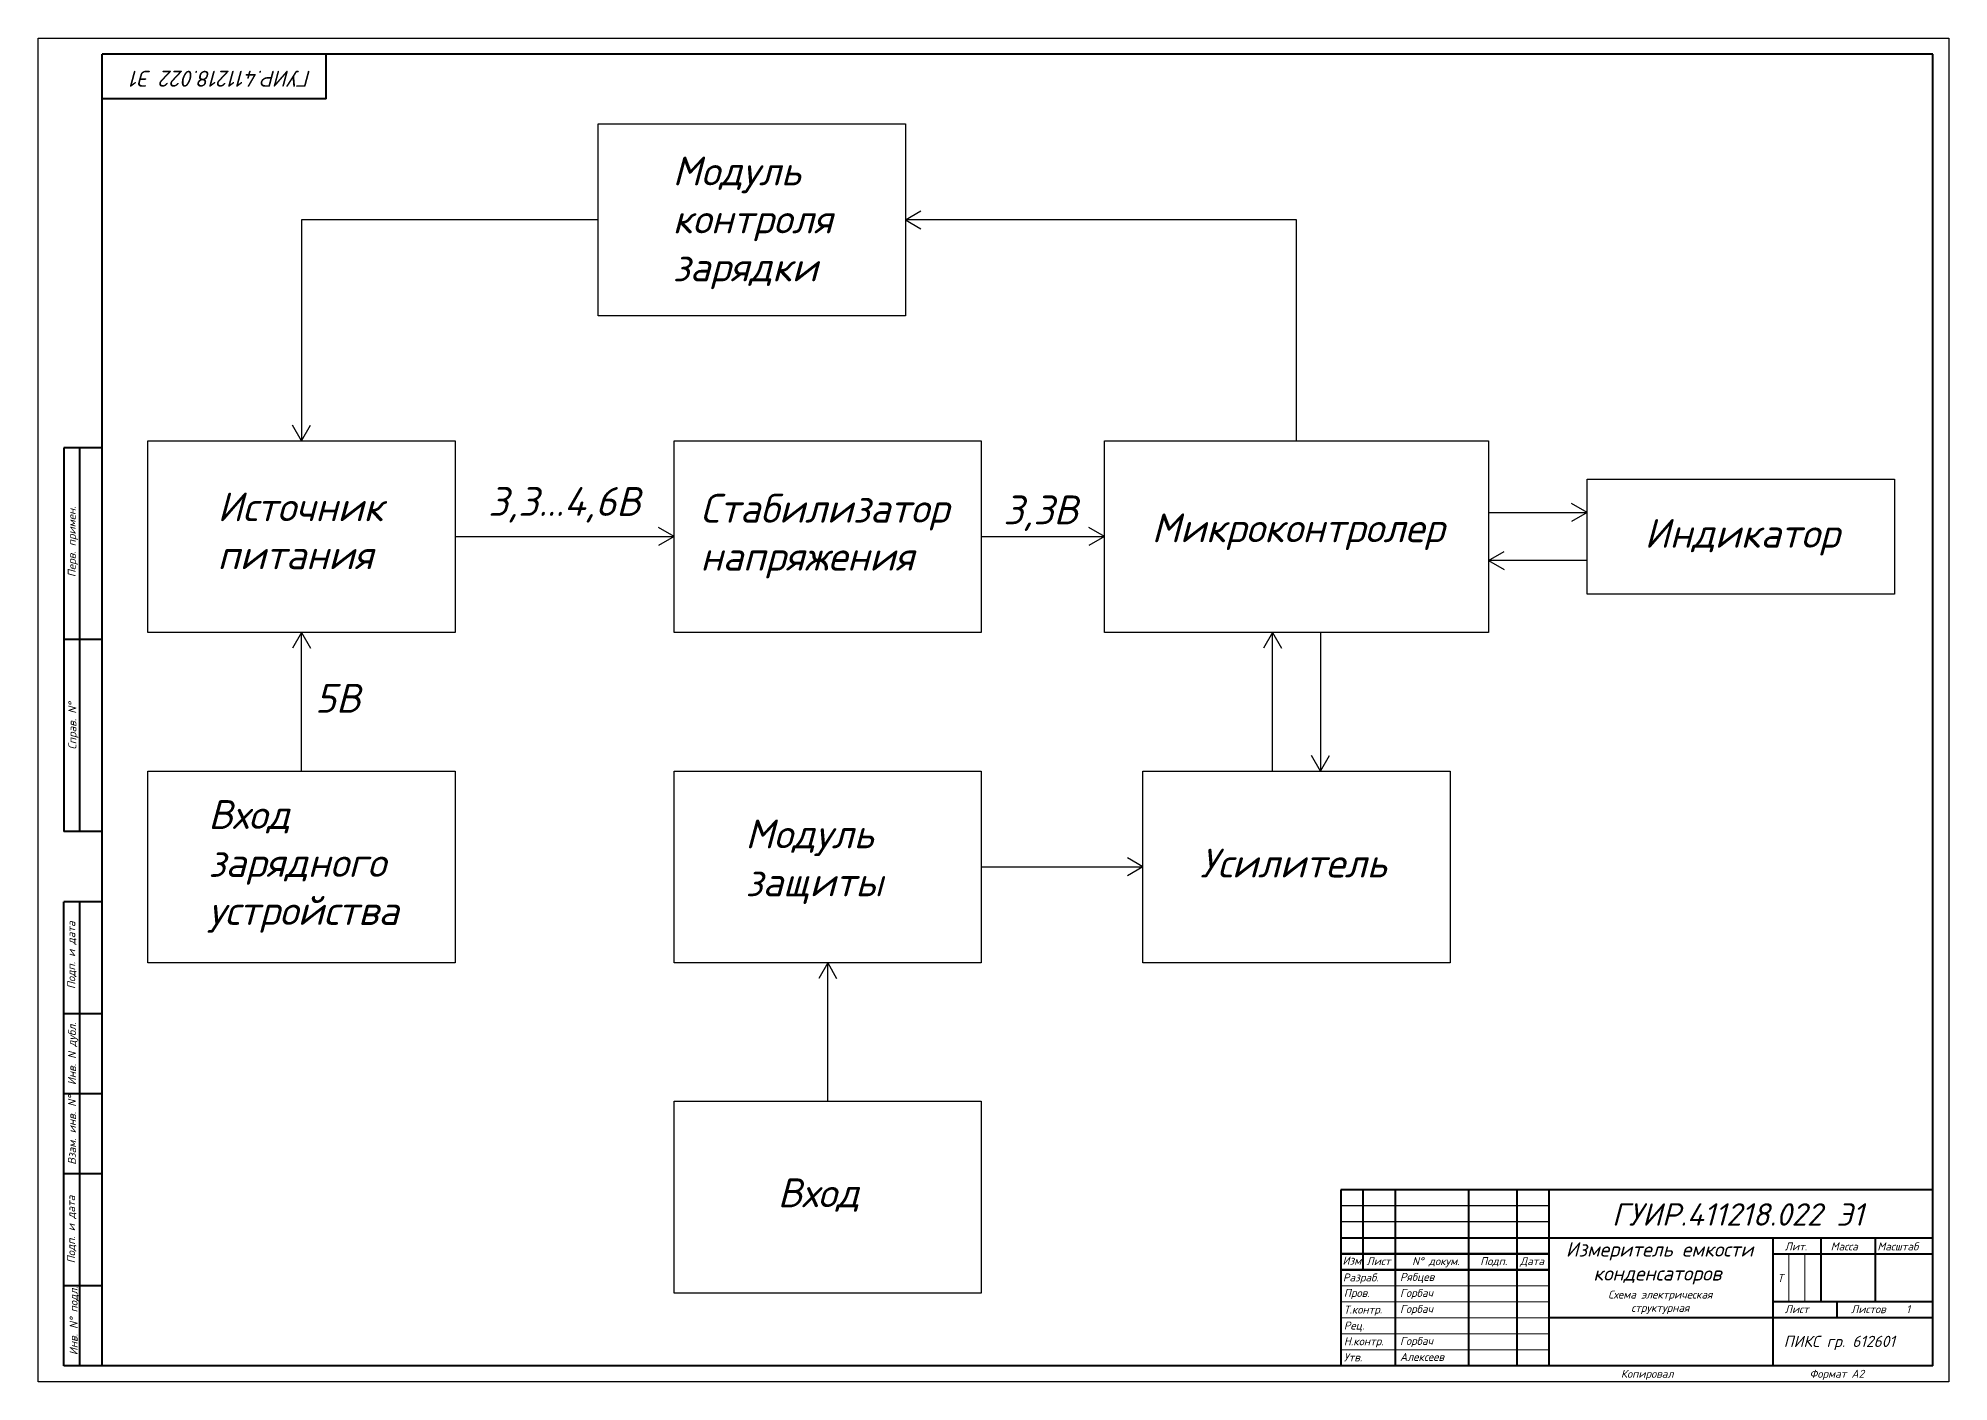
# Model space of a CAD drawing. Header units: millimetres. Extents: x 242 to 2202, y -792 to 1099.
# Drawn here: x 854 to 1451, y 131 to 551 of the extents above; entities that cross this region are included whole.
import ezdxf

# ---------------------------------------------------------------- set-up
doc = ezdxf.new("R2010")
doc.units = ezdxf.units.MM
doc.layers.add('KONTUR', color=7, linetype='Continuous')
doc.layers.add('PDF _текст', color=7, linetype='Continuous')
for name, color, linetype, lineweight in [('Основная', 7, 'Continuous', 40), ('текст', 7, 'Continuous', 30), ('тонкая', 7, 'Continuous', 20)]:
    doc.layers.add(name, color=color, linetype=linetype, lineweight=lineweight)
doc.styles.add('PDF ISOCPEUR Italic', font='isocpeui.ttf')

msp = doc.modelspace()

# ---------------------------------------------------------------- linework, layer by layer
at = {"linetype": 'ByBlock'}
for p, q in [((1029.17, 524.17), (1125.17, 524.17)), ((1029.17, 464.17), (1029.17, 524.17)), ((1125.17, 524.17), (1125.17, 464.17)), ((1125.17, 494.17), (1130.04, 496.99)), ((936.46, 494.17), (936.46, 425.11)), ((1029.17, 494.17), (936.46, 494.17)), ((1247.41, 494.17), (1125.17, 494.17)), ((1125.17, 494.17), (1130.04, 491.36)), ((1247.41, 425.11), (1247.41, 494.17)), ((1125.17, 464.17), (1029.17, 464.17)), ((936.46, 425.11), (933.64, 429.98)), ((936.46, 425.11), (939.27, 429.98)), ((888.46, 425.11), (984.46, 425.11)), ((888.46, 365.11), (888.46, 425.11)), ((984.46, 425.11), (984.46, 365.11)), ((1052.89, 425.11), (1148.89, 425.11)), ((1052.89, 365.11), (1052.89, 425.11)), ((1148.89, 425.11), (1148.89, 365.11)), ((1187.41, 425.11), (1307.41, 425.11)), ((1187.41, 365.11), (1187.41, 425.11)), ((1307.41, 425.11), (1307.41, 365.11)), ((1338.21, 413.11), (1434.21, 413.11)), ((1338.21, 377.11), (1338.21, 413.11)), ((1434.21, 413.11), (1434.21, 377.11)), ((1307.41, 402.61), (1337.99, 402.61)), ((1307.41, 402.61), (1307.41, 387.61)), ((1338.21, 402.61), (1333.33, 405.42)), ((1338.21, 402.61), (1333.33, 399.8)), ((984.46, 395.11), (1052.89, 395.11)), ((1052.89, 395.11), (1048.02, 397.92)), ((1052.89, 395.11), (1048.02, 392.3)), ((1148.89, 395.11), (1187.41, 395.11)), ((1187.41, 395.11), (1182.54, 397.92)), ((1187.41, 395.11), (1182.54, 392.3)), ((1307.41, 387.61), (1312.28, 390.42)), ((1337.99, 387.61), (1307.41, 387.61)), ((1307.41, 387.61), (1312.28, 384.8)), ((1434.21, 377.11), (1338.21, 377.11)), ((984.46, 365.11), (888.46, 365.11)), ((936.46, 365.11), (933.64, 360.24)), ((936.46, 321.85), (936.46, 365.11)), ((936.46, 365.11), (939.27, 360.24)), ((1148.89, 365.11), (1052.89, 365.11)), ((1307.41, 365.11), (1187.41, 365.11)), ((1239.91, 365.11), (1237.1, 360.24)), ((1239.91, 321.85), (1239.91, 365.11)), ((1239.91, 365.11), (1242.73, 360.24)), ((1254.91, 365.11), (1254.91, 321.85)), ((1254.91, 321.85), (1252.1, 326.72)), ((1254.91, 321.85), (1257.73, 326.72)), ((888.46, 321.85), (984.46, 321.85)), ((888.46, 261.85), (888.46, 321.85)), ((984.46, 321.85), (984.46, 261.85)), ((1052.89, 321.85), (1148.89, 321.85)), ((1052.89, 261.85), (1052.89, 321.85)), ((1148.89, 321.85), (1148.89, 261.85)), ((1199.41, 321.85), (1295.41, 321.85)), ((1199.41, 261.85), (1199.41, 321.85)), ((1295.41, 321.85), (1295.41, 261.85)), ((1199.41, 291.85), (1194.54, 294.67)), ((1148.89, 291.85), (1199.41, 291.85)), ((1199.41, 291.85), (1194.54, 289.04)), ((984.46, 261.85), (888.46, 261.85)), ((1148.89, 261.85), (1052.89, 261.85)), ((1100.89, 261.85), (1098.08, 256.98)), ((1100.89, 218.6), (1100.89, 261.85)), ((1100.89, 261.85), (1103.7, 256.98)), ((1295.41, 261.85), (1199.41, 261.85)), ((1052.89, 218.6), (1148.89, 218.6)), ((1052.89, 158.6), (1052.89, 218.6)), ((1148.89, 218.6), (1148.89, 158.6)), ((1148.89, 158.6), (1052.89, 158.6))]:
    msp.add_line(p, q, dxfattribs=at)
for p, q in [((1326.21, 185.92), (1261.21, 185.92)), ((1326.21, 180.92), (1261.21, 180.92))]:
    msp.add_line(p, q)
at = {"lineweight": 50}
for p, q in [((1326.21, 170.92), (1261.21, 170.92)), ((1326.21, 165.92), (1261.21, 165.92))]:
    msp.add_line(p, q, dxfattribs=at)
at = {"layer": 'KONTUR'}
for p, q in [((854.21, 130.92), (854.21, 550.92)), ((854.21, 550.92), (1451.21, 550.92)), ((1451.21, 550.92), (1451.21, 130.92)), ((1451.21, 130.92), (854.21, 130.92))]:
    msp.add_line(p, q, dxfattribs=at)
at = {"layer": 'Основная'}
for p, q in [((874.21, 175.92), (874.21, 545.92)), ((1446.21, 545.92), (874.21, 545.92)), ((944.21, 531.92), (944.21, 545.92)), ((1446.21, 135.92), (1446.21, 545.92)), ((944.21, 531.92), (874.21, 531.92)), ((862.21, 422.92), (862.21, 302.92)), ((874.21, 422.92), (862.21, 422.92)), ((867.21, 302.92), (867.21, 422.92)), ((874.21, 362.92), (862.21, 362.92)), ((874.21, 302.92), (862.21, 302.92)), ((862.21, 135.92), (862.21, 280.92)), ((874.21, 280.92), (862.21, 280.92)), ((867.21, 135.92), (867.21, 280.92)), ((874.21, 245.92), (862.21, 245.92)), ((874.21, 220.92), (862.21, 220.92)), ((874.21, 195.92), (862.21, 195.92)), ((1261.21, 190.92), (1261.21, 135.92)), ((1446.21, 190.92), (1261.21, 190.92)), ((1268.21, 165.92), (1268.21, 190.92)), ((1278.21, 190.92), (1278.21, 135.92)), ((1301.21, 135.92), (1301.21, 190.92)), ((1316.21, 190.92), (1316.21, 135.92)), ((1326.21, 190.92), (1326.21, 135.92)), ((874.21, 135.92), (874.21, 175.92)), ((1261.21, 175.92), (1446.21, 175.92)), ((1396.21, 175.92), (1396.21, 135.92)), ((1411.21, 175.92), (1411.21, 155.92)), ((1428.21, 175.92), (1428.21, 155.92)), ((1396.21, 170.92), (1446.21, 170.92)), ((874.21, 160.92), (862.21, 160.92)), ((1446.21, 155.92), (1396.21, 155.92)), ((1416.21, 155.92), (1416.21, 150.92)), ((1446.21, 150.92), (1326.21, 150.92)), ((1446.21, 135.92), (862.21, 135.92))]:
    msp.add_line(p, q, dxfattribs=at)
at = {"layer": 'тонкая'}
for p, q in [((1401.19, 170.71), (1401.19, 155.92)), ((1406.27, 170.71), (1406.27, 155.92)), ((1261.21, 160.92), (1326.21, 160.92)), ((1326.21, 155.92), (1261.21, 155.92)), ((1326.21, 150.92), (1261.21, 150.92))]:
    msp.add_line(p, q, dxfattribs=at)
for points in [[(1261.21, 145.92), (1326.21, 145.92)], [(1261.21, 140.92), (1326.21, 140.92)]]:
    msp.add_lwpolyline(points, dxfattribs=at)

# ---------------------------------------------------------------- texts
at = {"linetype": 'ByBlock', "char_height": 9, "attachment_point": 1, "style": 'PDF ISOCPEUR Italic'}
for s, width, insert in [('Модуль контроля зарядки', 78.4122, (1052.45, 513.91)), ('Источник питания', 37.5862, (910.21, 408.93)), ('3,3...4,6В', 27.792, (994.77, 410.6)), ('Стабилизатор напряжения', 65.5669, (1061.1, 408.48)), ('3,3В', 27.792, (1155.77, 407.97)), ('Микроконтролер', 111.6232, (1202.14, 402.36)), ('Индикатор', 52.2146, (1356.11, 400.65)), ('5В', 27.792, (940.71, 349.07)), ('Вход зарядного устройства', 55.1118, (907.36, 312.74)), ('Модуль защиты', 34.1862, (1075.19, 306.69)), ('Усилитель', 41.6712, (1217.23, 297.56)), ('Вход', 61.269, (1085.27, 194.49))]:
    msp.add_mtext_dynamic_manual_height_columns(s, width=width, gutter_width=18.75, heights=[0], dxfattribs=dict(at, insert=insert))
at = {"linetype": 'ByBlock', "insert": (1341.15, 159.44), "char_height": 2.5, "attachment_point": 1}
msp.add_mtext_dynamic_manual_height_columns('\\pxqc;{\\fISOCPEUR|b0|i1|c204|p34;Схема электрическая структурная}', width=39.7975, gutter_width=12.5, heights=[0], dxfattribs=at)
at = {"layer": 'PDF _текст', "insert": (939.62, 540.75), "char_height": 5, "attachment_point": 7, "rotation": 180, "style": 'PDF ISOCPEUR Italic'}
msp.add_mtext('ГУИР.411218.022 Э1', dxfattribs=at)
at = {"layer": 'PDF _текст', "attachment_point": 7, "style": 'PDF ISOCPEUR Italic'}
for s, insert, char_height in [('ГУИР.411218.022 Э1', (1345.93, 179.73), 7), ('\\pxql;Измеритель емкости\\P   конденсаторов', (1331.54, 161.34), 4.5)]:
    msp.add_mtext(s, dxfattribs=dict(at, insert=insert, char_height=char_height))
at = {"layer": 'текст', "style": 'PDF ISOCPEUR Italic'}
for s, p in [('Перв. примен.', (865.96, 382.43)), ('Справ. N%%d', (866.11, 328.55)), ('Подп. и дата', (865.78, 253.69)), ('Инв. N дубл.', (866.02, 223.66)), ('Взам. инв. N%%d', (866.02, 198.74)), ('Подп. и дата', (865.73, 167.95)), ('Инв. N%%D подл.', (866.52, 139.25))]:
    msp.add_text(s, height=2.5, rotation=90, dxfattribs=at).set_placement(p)
for s, p in [('Лит.', (1399.92, 171.98)), ('Масса', (1414.3, 171.98)), ('Масштаб', (1428.89, 171.98)), ('Изм', (1261.75, 167.53)), ('Лист', (1269.23, 167.38)), ('N%%D докум. ', (1283.51, 167.38)), ('Подп.', (1304.76, 167.38)), ('Дата', (1317.21, 167.38)), ('Разраб.', (1261.87, 162.28)), ('Рябцев', (1279.72, 162.45)), ('Пров.', (1262.17, 157.45)), ('Горбач', (1279.72, 157.45)), ('Рец.', (1262.17, 147.25)), ('Т.контр.', (1262.17, 152.25)), ('Горбач', (1279.72, 152.45)), ('Лист', (1399.92, 152.37)), ('Листов    1', (1420.65, 152.37)), ('Н.контр.', (1262.17, 142.33)), ('Горбач', (1279.72, 142.45)), ('Утв.', (1262.17, 137.31)), ('Алексеев', (1279.72, 137.45)), ('Копировал', (1348.74, 132.17)), ('Формат А2', (1407.67, 132.17))]:
    msp.add_text(s, height=2.5, dxfattribs=at).set_placement(p)
at = {"layer": 'текст', "attachment_point": 7, "style": 'PDF ISOCPEUR Italic'}
for s, insert, char_height in [('Т', (1397.67, 162.09), 2.5), ('ПИКС гр. 612601', (1399.63, 140.86), 3.5)]:
    msp.add_mtext(s, dxfattribs=dict(at, insert=insert, char_height=char_height))

doc.saveas('drawing.dxf')
